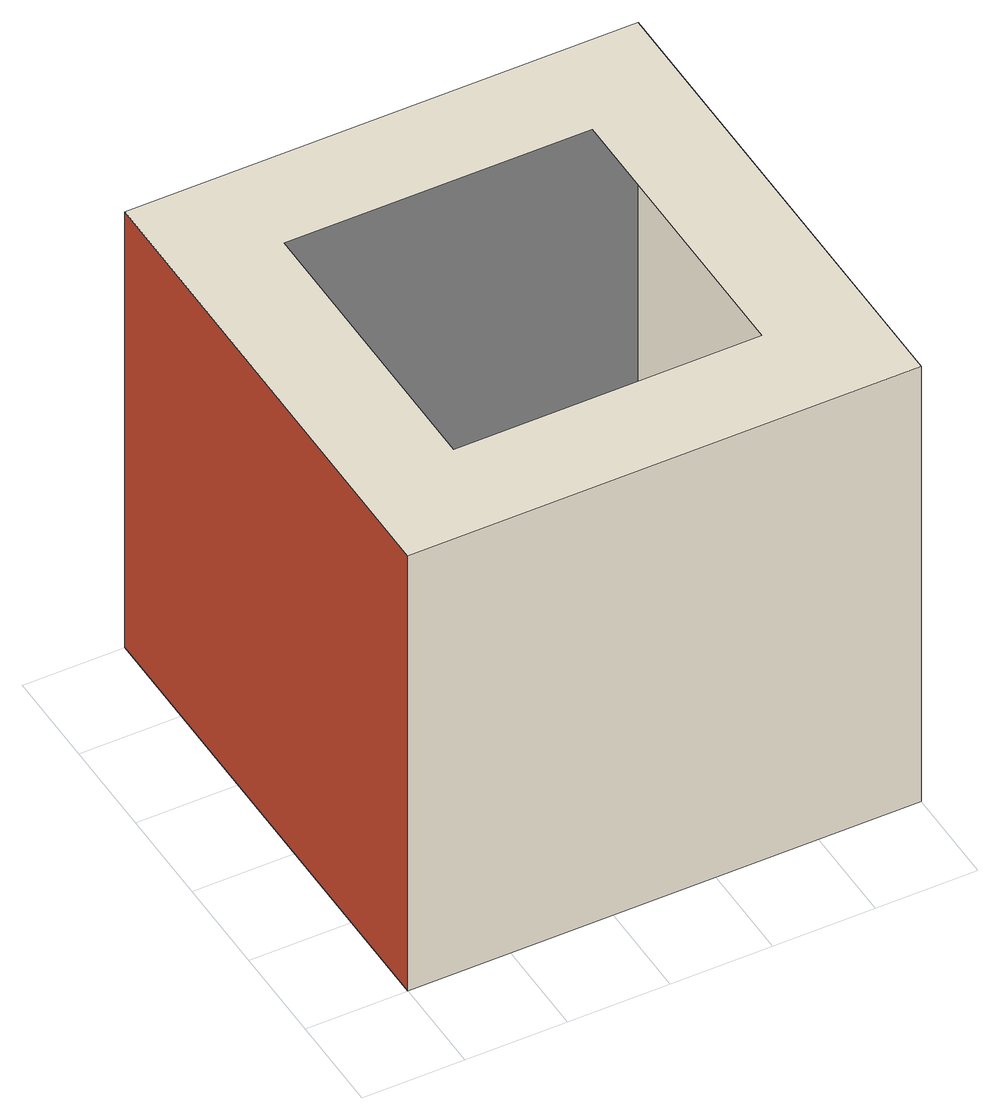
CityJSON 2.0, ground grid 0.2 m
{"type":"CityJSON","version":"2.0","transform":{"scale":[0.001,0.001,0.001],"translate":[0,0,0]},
"CityObjects":{
"object1":{"type":"GenericCityObject","geometry":[{"type":"MultiSurface","lod":"1","boundaries":[[[0,1,2,3],[4,5,6,7]],[[8,9,10,11]],[[8,11,1,0]],[[11,10,2,1]],[[10,9,3,2]],[[9,8,0,3]]],"semantics":{"surfaces":[{"type":"WallSurface","on_footprint_edge":true},{"type":"RoofSurface"},{"type":"WallSurface","on_footprint_edge":false},{"type":"GroundSurface"}],"values":[0,1,2,2,3,1]}}]}
},
"vertices":[
[0,0,1000],[1000,0,1000],[1000,1000,1000],[0,1000,1000],[200,800,1000],[800,800,1000],[800,200,1000],[200,200,1000],[0,0,0],[0,1000,0],[1000,1000,0],[1000,0,0]
]}
